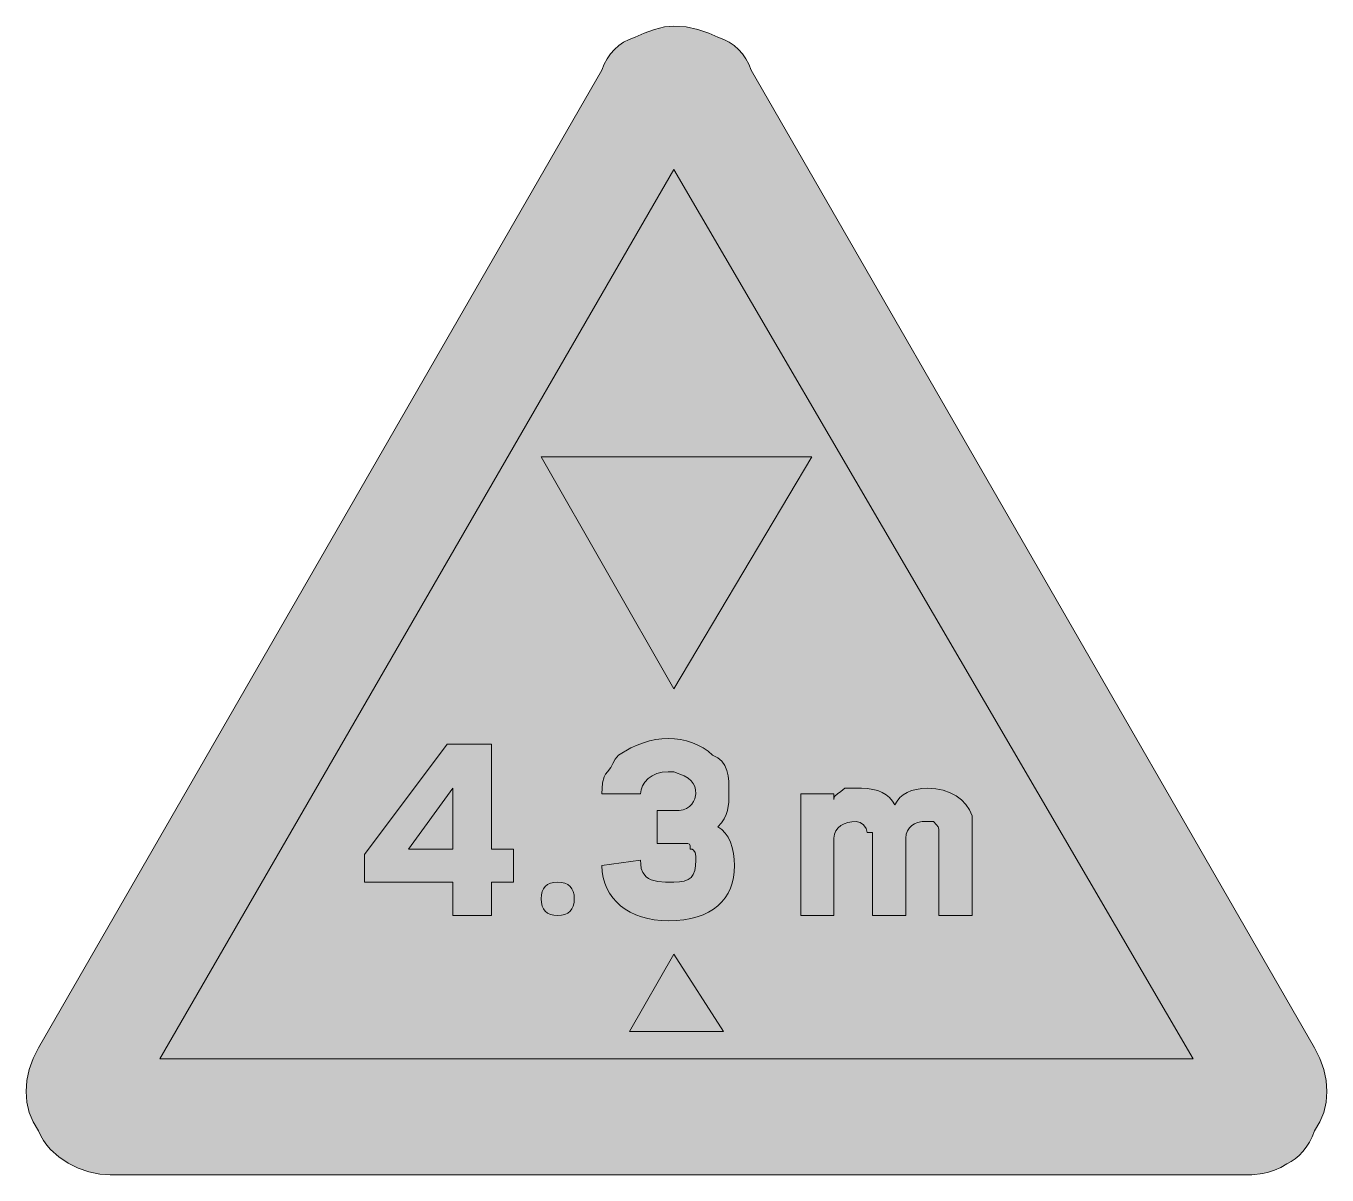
# Model space of a CAD drawing. Header units: metres. Extents: x 143 to 425, y 10 to 259.
import ezdxf

# ---------------------------------------------------------------- set-up
doc = ezdxf.new("R2010")
doc.units = ezdxf.units.M
for name, color, linetype, true_color in [('FILL_BLACK_000000', 7, 'Continuous', 0x000000), ('FILL_RED_FF0000', 7, 'Continuous', 0xff0000), ('FILL_WHITE_FFFFFF', 7, 'Continuous', 0xffffff)]:
    doc.layers.add(name, color=color, linetype=linetype, true_color=true_color)

msp = doc.modelspace()

# ---------------------------------------------------------------- hatches: boundary and pattern name
at = {"layer": 'FILL_BLACK_000000', "true_color": 0x000000}
h = msp.add_hatch(color=7, dxfattribs=at)
h.dxf.hatch_style = 1
h.paths.add_polyline_path([(283.35, 115.44), (254.55, 165.84), (313.35, 165.84), (283.35, 115.44)])
h = msp.add_hatch(color=7, dxfattribs=at)
h.dxf.hatch_style = 1
h.paths.add_polyline_path([(280.6, 65.1), (279.12, 65.26), (277.7, 65.53), (276.36, 65.9), (275.09, 66.37), (273.9, 66.94), (272.8, 67.6), (271.8, 68.34), (270.89, 69.17), (270.09, 70.08), (269.4, 71.07), (268.82, 72.13), (268.36, 73.26), (268.02, 74.46), (267.82, 75.72), (267.75, 77.04), (276.15, 78.24), (276.17, 77.34), (276.3, 76.44), (276.66, 75.54), (277.35, 74.64), (277.85, 74.24), (278.46, 73.95), (279.9, 73.59), (281.57, 73.46), (283.35, 73.44), (284.59, 73.5), (285.62, 73.68), (286.45, 74.01), (287.1, 74.49), (287.58, 75.14), (287.91, 75.97), (288.09, 77), (288.15, 78.24), (288.13, 79.12), (288, 79.89), (287.64, 80.43), (287.35, 80.59), (286.95, 80.64), (286.93, 81.33), (286.8, 81.69), (286.44, 81.82), (285.75, 81.84), (284.55, 81.84), (279.75, 81.84), (279.75, 89.04), (284.55, 89.04), (285.39, 89.15), (286.12, 89.43), (286.74, 89.86), (287.25, 90.39), (287.64, 90.97), (287.92, 91.57), (288.15, 92.64), (288.09, 93.49), (287.91, 94.23), (287.58, 94.9), (287.1, 95.49), (286.45, 96.03), (285.62, 96.52), (283.35, 97.44), (282.15, 97.44), (280.86, 97.33), (279.69, 97.03), (278.67, 96.55), (277.8, 95.94), (277.1, 95.21), (276.58, 94.4), (276.26, 93.54), (276.15, 92.64), (267.75, 92.64), (267.9, 95.04), (268.26, 96.35), (268.55, 96.94), (268.95, 97.44), (269.66, 98.34), (270.15, 99.24), (270.64, 100.14), (271.35, 101.04), (274.05, 102.61), (275.4, 103.23), (276.75, 103.74), (278.1, 104.13), (279.45, 104.41), (280.8, 104.58), (282.15, 104.64), (283.5, 104.58), (284.83, 104.41), (286.14, 104.13), (287.4, 103.74), (288.61, 103.23), (289.74, 102.61), (290.8, 101.88), (291.75, 101.04), (292.94, 100.48), (293.83, 99.73), (294.47, 98.8), (294.9, 97.74), (295.16, 96.56), (295.29, 95.3), (295.35, 92.64), (295.31, 90.84), (295.05, 89.04), (294.76, 88.14), (294.34, 87.24), (293.74, 86.34), (292.95, 85.44), (293.79, 84.88), (294.52, 84.13), (295.14, 83.2), (295.65, 82.14), (296.04, 80.96), (296.32, 79.7), (296.49, 78.39), (296.55, 77.04), (296.49, 75.72), (296.32, 74.46), (296.04, 73.26), (295.65, 72.13), (295.14, 71.07), (294.52, 70.08), (293.79, 69.17), (292.95, 68.34), (291.99, 67.6), (290.92, 66.94), (289.74, 66.37), (288.45, 65.9), (287.04, 65.53), (285.52, 65.26), (283.89, 65.1), (282.15, 65.04), (280.6, 65.1)])
h = msp.add_hatch(color=7, dxfattribs=at)
h.dxf.hatch_style = 1
h.paths.add_polyline_path([(248.55, 73.44), (243.75, 73.44), (243.75, 66.24), (235.35, 66.24), (235.35, 73.44), (216.15, 73.44), (216.15, 79.44), (234.15, 103.44), (243.75, 103.44), (243.75, 80.64), (248.55, 80.64), (248.55, 73.44)])
h.paths.add_polyline_path([(235.35, 80.64), (235.35, 93.84), (225.75, 80.64), (235.35, 80.64)], flags=16)
h = msp.add_hatch(color=7, dxfattribs=at)
h.dxf.hatch_style = 1
h.paths.add_polyline_path([(336.28, 86.41), (335.68, 86.13), (335.1, 85.74), (334.57, 85.23), (334.14, 84.61), (333.86, 83.88), (333.75, 83.04), (333.75, 66.24), (326.55, 66.24), (326.55, 84.24), (325.35, 84.24), (325.14, 85.12), (324.6, 85.89), (323.83, 86.43), (322.95, 86.64), (322.05, 86.58), (321.19, 86.41), (320.38, 86.13), (319.65, 85.74), (319.04, 85.23), (318.56, 84.61), (318.26, 83.88), (318.15, 83.04), (318.15, 66.24), (310.95, 66.24), (310.95, 92.64), (318.15, 92.64), (318.15, 91.44), (318.2, 91.84), (318.36, 92.15), (318.9, 92.64), (319.67, 93.13), (320.55, 93.84), (324.15, 93.84), (325.44, 93.78), (326.62, 93.61), (327.69, 93.33), (328.65, 92.94), (329.49, 92.43), (330.22, 91.81), (330.84, 91.08), (331.35, 90.24), (331.86, 91.08), (332.47, 91.81), (333.21, 92.43), (334.05, 92.94), (335.01, 93.33), (336.07, 93.61), (337.26, 93.78), (338.55, 93.84), (340.29, 93.73), (341.91, 93.41), (343.38, 92.89), (344.7, 92.19), (345.85, 91.32), (346.82, 90.3), (347.59, 89.13), (348.15, 87.84), (348.15, 86.64), (348.15, 85.44), (348.15, 66.24), (340.95, 66.24), (340.95, 84.24), (340.93, 84.95), (340.8, 85.44), (340.44, 85.93), (339.75, 86.64), (337.35, 86.64), (336.28, 86.41)])
h = msp.add_hatch(color=7, dxfattribs=at)
h.dxf.hatch_style = 1
h.paths.add_polyline_path([(261.69, 69), (261.52, 68.26), (261.24, 67.65), (260.85, 67.14), (260.34, 66.75), (259.72, 66.46), (258.99, 66.3), (258.15, 66.24), (257.31, 66.3), (256.57, 66.46), (255.96, 66.75), (255.45, 67.14), (255.06, 67.65), (254.77, 68.26), (254.61, 69), (254.55, 69.84), (254.61, 70.68), (254.77, 71.41), (255.06, 72.03), (255.45, 72.54), (255.96, 72.93), (256.57, 73.21), (257.31, 73.38), (258.15, 73.44), (258.99, 73.38), (259.72, 73.21), (260.34, 72.93), (260.85, 72.54), (261.24, 72.03), (261.52, 71.41), (261.69, 70.68), (261.75, 69.84), (261.69, 69)])
h = msp.add_hatch(color=7, dxfattribs=at)
h.dxf.hatch_style = 1
h.paths.add_polyline_path([(283.35, 57.84), (294.15, 41.04), (273.75, 41.04), (283.35, 57.84)])
at = {"layer": 'FILL_RED_FF0000', "true_color": 0xff0000}
h = msp.add_hatch(color=7, dxfattribs=at)
h.dxf.hatch_style = 1
h.paths.add_polyline_path([(267.75, 249.84), (268.26, 251.13), (268.87, 252.31), (269.61, 253.38), (270.45, 254.34), (271.41, 255.18), (272.47, 255.91), (273.66, 256.53), (274.95, 257.04), (276.94, 257.92), (279.15, 258.69), (281.36, 259.23), (283.35, 259.44), (286.03, 259.23), (288.6, 258.69), (290.94, 257.92), (292.95, 257.04), (294.24, 256.53), (295.42, 255.91), (296.49, 255.18), (297.45, 254.34), (298.29, 253.38), (299.02, 252.31), (299.64, 251.13), (300.15, 249.84), (422.55, 37.44), (423.73, 35.14), (424.57, 32.77), (425.08, 30.37), (425.25, 27.99), (425.08, 25.66), (424.57, 23.43), (423.73, 21.35), (422.55, 19.44), (422.05, 18.15), (421.44, 16.96), (420.76, 15.9), (420, 14.94), (419.19, 14.1), (418.33, 13.36), (417.45, 12.75), (416.55, 12.24), (415.2, 11.45), (413.87, 10.85), (412.56, 10.43), (411.3, 10.14), (408.96, 9.88), (406.95, 9.84), (160.95, 9.84), (158.66, 10.01), (156.32, 10.5), (154.01, 11.3), (151.8, 12.39), (149.76, 13.77), (147.96, 15.41), (147.17, 16.33), (146.46, 17.3), (145.85, 18.34), (145.35, 19.44), (144.17, 21.35), (143.32, 23.43), (142.82, 25.66), (142.65, 27.99), (142.82, 30.37), (143.32, 32.77), (144.17, 35.14), (145.35, 37.44), (267.75, 249.84)])
at = {"layer": 'FILL_WHITE_FFFFFF', "true_color": 0xffffff}
h = msp.add_hatch(color=7, dxfattribs=at)
h.dxf.hatch_style = 1
h.paths.add_polyline_path([(171.75, 35.04), (283.35, 228.24), (396.15, 35.04), (171.75, 35.04)])

# ---------------------------------------------------------------- linework, layer by layer
at = {"layer": 'FILL_BLACK_000000', "lineweight": 0, "true_color": 0x000000}
for points in [[(283.35, 115.44), (254.55, 165.84), (313.35, 165.84)], [(280.6, 65.1), (279.12, 65.26), (277.7, 65.53), (276.36, 65.9), (275.09, 66.37), (273.9, 66.94), (272.8, 67.6), (271.8, 68.34), (270.89, 69.17), (270.09, 70.08), (269.4, 71.07), (268.82, 72.13), (268.36, 73.26), (268.02, 74.46), (267.82, 75.72), (267.75, 77.04), (276.15, 78.24), (276.17, 77.34), (276.3, 76.44), (276.66, 75.54), (277.35, 74.64), (277.85, 74.24), (278.46, 73.95), (279.9, 73.59), (281.57, 73.46), (283.35, 73.44), (284.59, 73.5), (285.62, 73.68), (286.45, 74.01), (287.1, 74.49), (287.58, 75.14), (287.91, 75.97), (288.09, 77), (288.15, 78.24), (288.13, 79.12), (288, 79.89), (287.64, 80.43), (287.35, 80.59), (286.95, 80.64), (286.93, 81.33), (286.8, 81.69), (286.44, 81.82), (285.75, 81.84), (284.55, 81.84), (279.75, 81.84), (279.75, 89.04), (284.55, 89.04), (285.39, 89.15), (286.12, 89.43), (286.74, 89.86), (287.25, 90.39), (287.64, 90.97), (287.92, 91.57), (288.15, 92.64), (288.09, 93.49), (287.91, 94.23), (287.58, 94.9), (287.1, 95.49), (286.45, 96.03), (285.62, 96.52), (283.35, 97.44), (282.15, 97.44), (280.86, 97.33), (279.69, 97.03), (278.67, 96.55), (277.8, 95.94), (277.1, 95.21), (276.58, 94.4), (276.26, 93.54), (276.15, 92.64), (267.75, 92.64), (267.9, 95.04), (268.26, 96.35), (268.55, 96.94), (268.95, 97.44), (269.66, 98.34), (270.15, 99.24), (270.64, 100.14), (271.35, 101.04), (274.05, 102.61), (275.4, 103.23), (276.75, 103.74), (278.1, 104.13), (279.45, 104.41), (280.8, 104.58), (282.15, 104.64), (283.5, 104.58), (284.83, 104.41), (286.14, 104.13), (287.4, 103.74), (288.61, 103.23), (289.74, 102.61), (290.8, 101.88), (291.75, 101.04), (292.94, 100.48), (293.83, 99.73), (294.47, 98.8), (294.9, 97.74), (295.16, 96.56), (295.29, 95.3), (295.35, 92.64), (295.31, 90.84), (295.05, 89.04), (294.76, 88.14), (294.34, 87.24), (293.74, 86.34), (292.95, 85.44), (293.79, 84.88), (294.52, 84.13), (295.14, 83.2), (295.65, 82.14), (296.04, 80.96), (296.32, 79.7), (296.49, 78.39), (296.55, 77.04), (296.49, 75.72), (296.32, 74.46), (296.04, 73.26), (295.65, 72.13), (295.14, 71.07), (294.52, 70.08), (293.79, 69.17), (292.95, 68.34), (291.99, 67.6), (290.92, 66.94), (289.74, 66.37), (288.45, 65.9), (287.04, 65.53), (285.52, 65.26), (283.89, 65.1), (282.15, 65.04)], [(248.55, 73.44), (243.75, 73.44), (243.75, 66.24), (235.35, 66.24), (235.35, 73.44), (216.15, 73.44), (216.15, 79.44), (234.15, 103.44), (243.75, 103.44), (243.75, 80.64), (248.55, 80.64)], [(235.35, 80.64), (235.35, 93.84), (225.75, 80.64)], [(336.28, 86.41), (335.68, 86.13), (335.1, 85.74), (334.57, 85.23), (334.14, 84.61), (333.86, 83.88), (333.75, 83.04), (333.75, 66.24), (326.55, 66.24), (326.55, 84.24), (325.35, 84.24), (325.14, 85.12), (324.6, 85.89), (323.83, 86.43), (322.95, 86.64), (322.05, 86.58), (321.19, 86.41), (320.38, 86.13), (319.65, 85.74), (319.04, 85.23), (318.56, 84.61), (318.26, 83.88), (318.15, 83.04), (318.15, 66.24), (310.95, 66.24), (310.95, 92.64), (318.15, 92.64), (318.15, 91.44), (318.2, 91.84), (318.36, 92.15), (318.9, 92.64), (319.67, 93.13), (320.55, 93.84), (324.15, 93.84), (325.44, 93.78), (326.62, 93.61), (327.69, 93.33), (328.65, 92.94), (329.49, 92.43), (330.22, 91.81), (330.84, 91.08), (331.35, 90.24), (331.86, 91.08), (332.47, 91.81), (333.21, 92.43), (334.05, 92.94), (335.01, 93.33), (336.07, 93.61), (337.26, 93.78), (338.55, 93.84), (340.29, 93.73), (341.91, 93.41), (343.38, 92.89), (344.7, 92.19), (345.85, 91.32), (346.82, 90.3), (347.59, 89.13), (348.15, 87.84), (348.15, 86.64), (348.15, 85.44), (348.15, 66.24), (340.95, 66.24), (340.95, 84.24), (340.93, 84.95), (340.8, 85.44), (340.44, 85.93), (339.75, 86.64), (337.35, 86.64)], [(261.69, 69), (261.52, 68.26), (261.24, 67.65), (260.85, 67.14), (260.34, 66.75), (259.72, 66.46), (258.99, 66.3), (258.15, 66.24), (257.31, 66.3), (256.57, 66.46), (255.96, 66.75), (255.45, 67.14), (255.06, 67.65), (254.77, 68.26), (254.61, 69), (254.55, 69.84), (254.61, 70.68), (254.77, 71.41), (255.06, 72.03), (255.45, 72.54), (255.96, 72.93), (256.57, 73.21), (257.31, 73.38), (258.15, 73.44), (258.99, 73.38), (259.72, 73.21), (260.34, 72.93), (260.85, 72.54), (261.24, 72.03), (261.52, 71.41), (261.69, 70.68), (261.75, 69.84)], [(283.35, 57.84), (294.15, 41.04), (273.75, 41.04)]]:
    msp.add_lwpolyline(points, close=True, dxfattribs=at)
at = {"layer": 'FILL_RED_FF0000', "lineweight": 0, "true_color": 0xff0000}
msp.add_lwpolyline([(267.75, 249.84), (268.26, 251.13), (268.87, 252.31), (269.61, 253.38), (270.45, 254.34), (271.41, 255.18), (272.47, 255.91), (273.66, 256.53), (274.95, 257.04), (276.94, 257.92), (279.15, 258.69), (281.36, 259.23), (283.35, 259.44), (286.03, 259.23), (288.6, 258.69), (290.94, 257.92), (292.95, 257.04), (294.24, 256.53), (295.42, 255.91), (296.49, 255.18), (297.45, 254.34), (298.29, 253.38), (299.02, 252.31), (299.64, 251.13), (300.15, 249.84), (422.55, 37.44), (423.73, 35.14), (424.57, 32.77), (425.08, 30.37), (425.25, 27.99), (425.08, 25.66), (424.57, 23.43), (423.73, 21.35), (422.55, 19.44), (422.05, 18.15), (421.44, 16.96), (420.76, 15.9), (420, 14.94), (419.19, 14.1), (418.33, 13.36), (417.45, 12.75), (416.55, 12.24), (415.2, 11.45), (413.87, 10.85), (412.56, 10.43), (411.3, 10.14), (408.96, 9.88), (406.95, 9.84), (160.95, 9.84), (158.66, 10.01), (156.32, 10.5), (154.01, 11.3), (151.8, 12.39), (149.76, 13.77), (147.96, 15.41), (147.17, 16.33), (146.46, 17.3), (145.85, 18.34), (145.35, 19.44), (144.17, 21.35), (143.32, 23.43), (142.82, 25.66), (142.65, 27.99), (142.82, 30.37), (143.32, 32.77), (144.17, 35.14), (145.35, 37.44)], close=True, dxfattribs=at)
at = {"layer": 'FILL_WHITE_FFFFFF', "lineweight": 0, "true_color": 0xff0000}
msp.add_lwpolyline([(171.75, 35.04), (283.35, 228.24), (396.15, 35.04)], close=True, dxfattribs=at)

doc.saveas('drawing.dxf')
